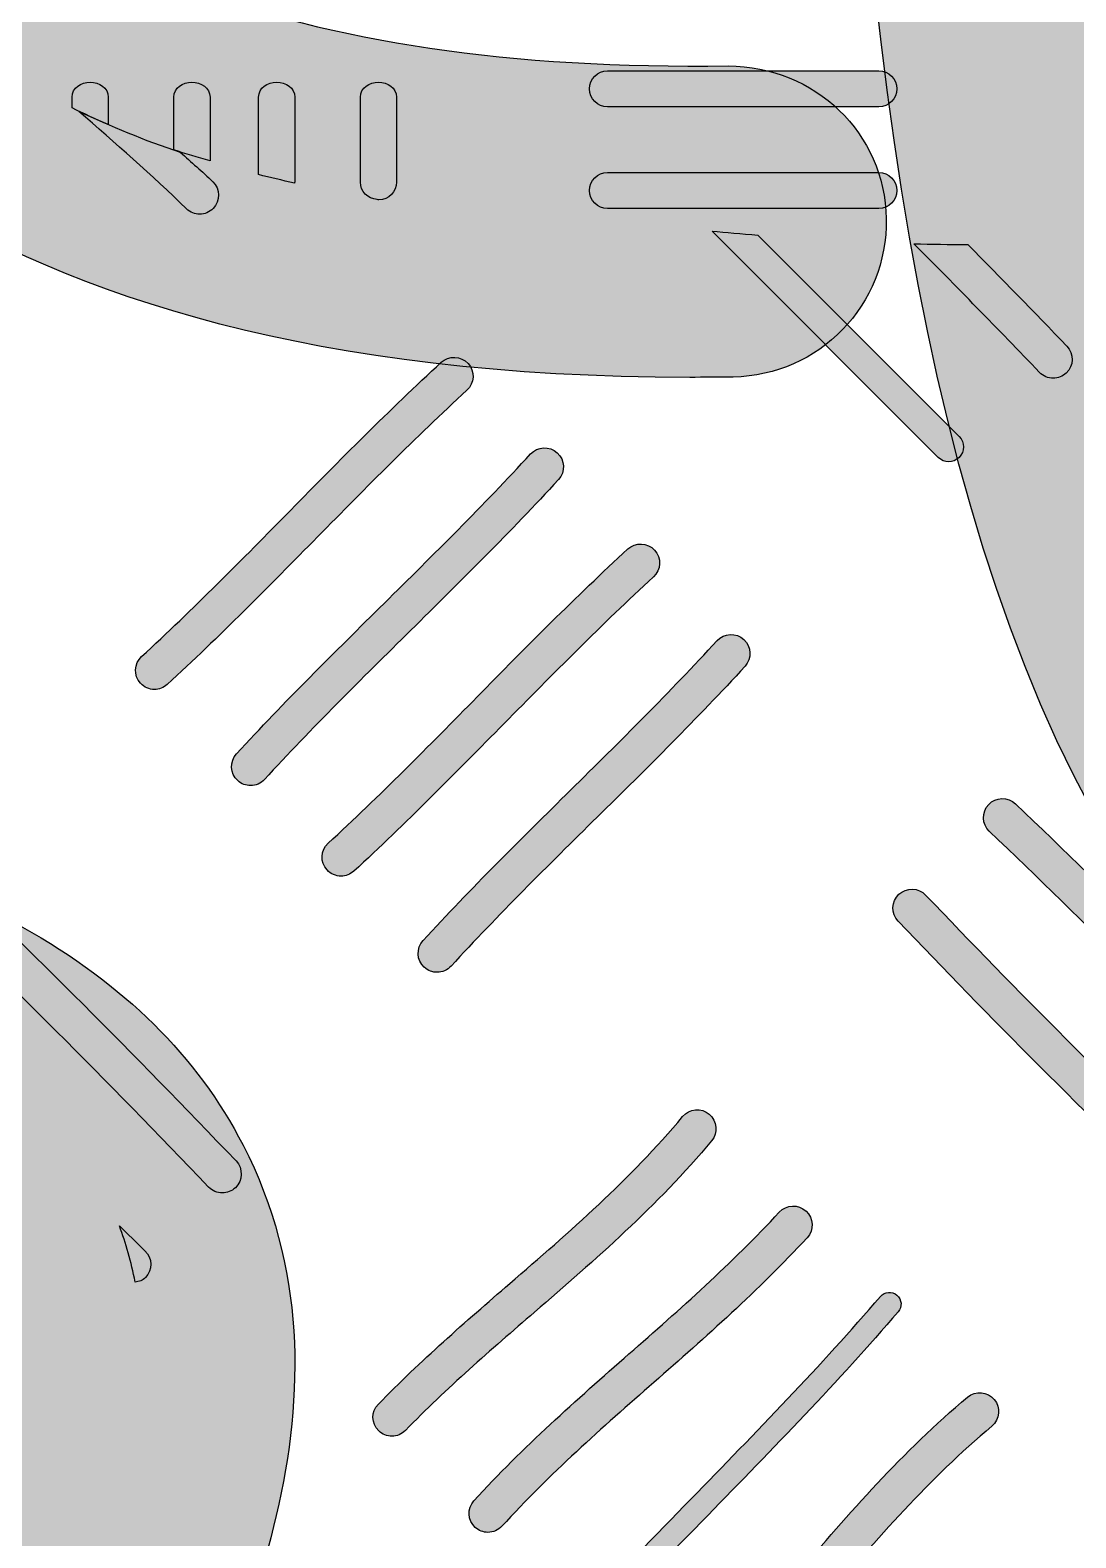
# Model space of a CAD drawing. Extents: x 4 to 307, y 9 to 217.
# Drawn here: x 270.76 to 275.96, y 175.63 to 183.12 of the extents above; entities that cross this region are included whole.
import ezdxf

# ---------------------------------------------------------------- set-up
doc = ezdxf.new("R2010")
doc.units = 0
doc.header["$MEASUREMENT"] = 0
doc.layers.add('EBENE_1', color=7, linetype='CONTINUOUS')

# ---------------------------------------------------------------- blocks, each defined once
blk = doc.blocks.new('BLOCK_4')
at = {"layer": 'EBENE_1'}
h = blk.add_hatch(color=7, dxfattribs=at)
h.dxf.hatch_style = 2
edge = h.paths.add_edge_path()
edge.add_spline(control_points=[(271.5088, 182.5127), (271.3269, 182.5731), (271.1616, 182.6424), (271.0045, 182.7158), (271.185, 182.5581), (271.3659, 182.4005), (271.5395, 182.2315), (271.5578, 182.2138), (271.5812, 182.205), (271.605, 182.205), (271.6294, 182.205), (271.6539, 182.2145), (271.6725, 182.2334), (271.7087, 182.2706), (271.7076, 182.3301), (271.6704, 182.3662), (271.6181, 182.4172), (271.5622, 182.4632), (271.5088, 182.5127)], knot_values=[0, 0, 0, 0, 1, 1, 1, 2, 2, 2, 3, 3, 3, 4, 4, 4, 5, 5, 5, 6, 6, 6, 6], degree=3, periodic=1)
h = blk.add_hatch(color=7, dxfattribs=at)
h.dxf.hatch_style = 2
edge = h.paths.add_edge_path()
edge.add_spline(control_points=[(274.3793, 182.1005), (274.2963, 182.1074), (274.2205, 182.1142), (274.1512, 182.121), (274.1512, 182.121), (275.2754, 180.996), (275.2754, 180.996), (275.2898, 180.9817), (275.3084, 180.9744), (275.3274, 180.9744), (275.346, 180.9744), (275.3649, 180.9817), (275.3791, 180.996), (275.408, 181.0246), (275.408, 181.0711), (275.3794, 181.0997), (275.3794, 181.0997), (274.3793, 182.1005), (274.3793, 182.1005)], knot_values=[0, 0, 0, 0, 1, 1, 1, 2, 2, 2, 3, 3, 3, 4, 4, 4, 5, 5, 5, 6, 6, 6, 6], degree=3, periodic=1)
h = blk.add_hatch(color=7, dxfattribs=at)
h.dxf.hatch_style = 2
edge = h.paths.add_edge_path()
edge.add_spline(control_points=[(275.8469, 181.3894), (275.8703, 181.3894), (275.8938, 181.398), (275.912, 181.4154), (275.9496, 181.4514), (275.951, 181.511), (275.9151, 181.5487), (275.7525, 181.7191), (275.5872, 181.8857), (275.4225, 182.0533), (275.3305, 182.0541), (275.2413, 182.0557), (275.1541, 182.0581), (275.3636, 181.8469), (275.5727, 181.6345), (275.7787, 181.4185), (275.7973, 181.3992), (275.8221, 181.3894), (275.8469, 181.3894)], knot_values=[0, 0, 0, 0, 1, 1, 1, 2, 2, 2, 3, 3, 3, 4, 4, 4, 5, 5, 5, 6, 6, 6, 6], degree=3, periodic=1)
h = blk.add_hatch(color=7, dxfattribs=at)
h.dxf.hatch_style = 2
edge = h.paths.add_edge_path()
edge.add_spline(control_points=[(271.3111, 179.8734), (271.3297, 179.8531), (271.3548, 179.8429), (271.3803, 179.8429), (271.4031, 179.8429), (271.4262, 179.8512), (271.4441, 179.8677), (271.7014, 180.1042), (271.9505, 180.3571), (272.1913, 180.6017), (272.4311, 180.8449), (272.6788, 181.0964), (272.933, 181.3298), (272.9713, 181.3651), (272.974, 181.4247), (272.9386, 181.4629), (272.9034, 181.5014), (272.8435, 181.5036), (272.8056, 181.4686), (272.5479, 181.232), (272.2985, 180.9787), (272.0573, 180.7338), (271.8179, 180.4909), (271.5705, 180.2398), (271.3166, 180.0065), (271.2784, 179.9712), (271.2756, 179.9116), (271.3111, 179.8734)], knot_values=[0, 0, 0, 0, 1, 1, 1, 2, 2, 2, 3, 3, 3, 4, 4, 4, 5, 5, 5, 6, 6, 6, 7, 7, 7, 8, 8, 8, 9, 9, 9, 9], degree=3, periodic=1)
h = blk.add_hatch(color=7, dxfattribs=at)
h.dxf.hatch_style = 2
edge = h.paths.add_edge_path()
edge.add_spline(control_points=[(272.5217, 180.2708), (272.2774, 180.0296), (272.0246, 179.7804), (271.7886, 179.5228), (271.7531, 179.4844), (271.7559, 179.4248), (271.7941, 179.3897), (271.8124, 179.3731), (271.8351, 179.3649), (271.8578, 179.3649), (271.8833, 179.3649), (271.9088, 179.3752), (271.9271, 179.3954), (272.1603, 179.6494), (272.4115, 179.8971), (272.654, 180.1368), (272.8986, 180.3783), (273.1515, 180.6279), (273.3881, 180.8855), (273.4233, 180.924), (273.4205, 180.9836), (273.3823, 181.0187), (273.3434, 181.0538), (273.2841, 181.0509), (273.249, 181.013), (273.0157, 180.7588), (272.7646, 180.5107), (272.5217, 180.2708)], knot_values=[0, 0, 0, 0, 1, 1, 1, 2, 2, 2, 3, 3, 3, 4, 4, 4, 5, 5, 5, 6, 6, 6, 7, 7, 7, 8, 8, 8, 9, 9, 9, 9], degree=3, periodic=1)
h = blk.add_hatch(color=7, dxfattribs=at)
h.dxf.hatch_style = 2
edge = h.paths.add_edge_path()
edge.add_spline(control_points=[(273.7327, 180.5409), (273.475, 180.3042), (273.2255, 180.051), (272.9844, 179.806), (272.7449, 179.5631), (272.4976, 179.312), (272.2437, 179.0788), (272.2054, 179.0435), (272.2027, 178.9839), (272.2382, 178.9456), (272.2568, 178.9253), (272.2819, 178.9151), (272.3074, 178.9151), (272.3302, 178.9151), (272.3532, 178.9234), (272.3712, 178.9399), (272.6285, 179.1764), (272.8776, 179.4293), (273.1184, 179.6739), (273.3582, 179.9171), (273.6059, 180.1686), (273.8601, 180.402), (273.8984, 180.4373), (273.9011, 180.4969), (273.8656, 180.5352), (273.8305, 180.5738), (273.7706, 180.5758), (273.7327, 180.5409)], knot_values=[0, 0, 0, 0, 1, 1, 1, 2, 2, 2, 3, 3, 3, 4, 4, 4, 5, 5, 5, 6, 6, 6, 7, 7, 7, 8, 8, 8, 9, 9, 9, 9], degree=3, periodic=1)
h = blk.add_hatch(color=7, dxfattribs=at)
h.dxf.hatch_style = 2
edge = h.paths.add_edge_path()
edge.add_spline(control_points=[(273.4481, 179.3423), (273.2038, 179.1013), (272.9517, 178.8523), (272.7157, 178.5951), (272.6802, 178.5567), (272.6829, 178.4971), (272.7212, 178.4619), (272.7394, 178.4454), (272.7622, 178.4371), (272.7849, 178.4371), (272.8104, 178.4371), (272.8359, 178.4475), (272.8542, 178.4676), (273.0874, 178.7215), (273.3378, 178.9689), (273.5804, 179.2083), (273.8253, 179.45), (274.0785, 179.6999), (274.3152, 179.9578), (274.3504, 179.9962), (274.3476, 180.0558), (274.3094, 180.0909), (274.2704, 180.1261), (274.2115, 180.1235), (274.176, 180.0853), (273.9428, 179.8307), (273.6913, 179.5824), (273.4481, 179.3423)], knot_values=[0, 0, 0, 0, 1, 1, 1, 2, 2, 2, 3, 3, 3, 4, 4, 4, 5, 5, 5, 6, 6, 6, 7, 7, 7, 8, 8, 8, 9, 9, 9, 9], degree=3, periodic=1)
h = blk.add_hatch(color=7, dxfattribs=at)
h.dxf.hatch_style = 2
edge = h.paths.add_edge_path()
edge.add_spline(control_points=[(275.6595, 179.2743), (275.6216, 179.3103), (275.562, 179.3091), (275.5262, 179.271), (275.4903, 179.2333), (275.4917, 179.1737), (275.5293, 179.1378), (276.0075, 178.6828), (276.488, 178.2013), (276.9586, 177.7073), (276.9772, 177.6878), (277.0021, 177.678), (277.0269, 177.678), (277.0503, 177.678), (277.0737, 177.6866), (277.092, 177.704), (277.1295, 177.7398), (277.1309, 177.7994), (277.0951, 177.8372), (276.6224, 178.3336), (276.1394, 178.8171), (275.6595, 179.2743)], knot_values=[0, 0, 0, 0, 1, 1, 1, 2, 2, 2, 3, 3, 3, 4, 4, 4, 5, 5, 5, 6, 6, 6, 7, 7, 7, 7], degree=3, periodic=1)
h = blk.add_hatch(color=7, dxfattribs=at)
h.dxf.hatch_style = 2
edge = h.paths.add_edge_path()
edge.add_spline(control_points=[(270.1322, 179.0181), (270.0964, 178.9804), (270.0977, 178.9208), (270.1353, 178.8848), (270.6372, 178.4058), (271.1464, 177.8961), (271.6491, 177.3697), (271.6677, 177.3504), (271.6925, 177.3405), (271.7173, 177.3405), (271.7407, 177.3405), (271.7641, 177.3492), (271.7824, 177.3666), (271.8199, 177.4026), (271.8213, 177.4622), (271.7855, 177.4999), (271.2808, 178.0284), (270.7695, 178.5401), (270.2655, 179.0212), (270.228, 179.0571), (270.1684, 179.0559), (270.1322, 179.0181)], knot_values=[0, 0, 0, 0, 1, 1, 1, 2, 2, 2, 3, 3, 3, 4, 4, 4, 5, 5, 5, 6, 6, 6, 7, 7, 7, 7], degree=3, periodic=1)
h = blk.add_hatch(color=7, dxfattribs=at)
h.dxf.hatch_style = 2
edge = h.paths.add_edge_path()
edge.add_spline(control_points=[(275.08, 178.8247), (275.0421, 178.7889), (275.0408, 178.7291), (275.0766, 178.6914), (275.53, 178.2142), (276.013, 177.7305), (276.5125, 177.2541), (276.5308, 177.2367), (276.5542, 177.2281), (276.5776, 177.2281), (276.6024, 177.2281), (276.6272, 177.2379), (276.6458, 177.2572), (276.6817, 177.2949), (276.6803, 177.3545), (276.6427, 177.3905), (276.1453, 177.8649), (275.6643, 178.3462), (275.213, 178.8212), (275.1775, 178.859), (275.1176, 178.8598), (275.08, 178.8247)], knot_values=[0, 0, 0, 0, 1, 1, 1, 2, 2, 2, 3, 3, 3, 4, 4, 4, 5, 5, 5, 6, 6, 6, 7, 7, 7, 7], degree=3, periodic=1)
h = blk.add_hatch(color=7, dxfattribs=at)
h.dxf.hatch_style = 2
edge = h.paths.add_edge_path()
edge.add_spline(control_points=[(274.0052, 177.72), (273.7447, 177.4084), (273.4402, 177.1449), (273.1456, 176.8901), (272.9279, 176.7016), (272.7026, 176.5067), (272.4931, 176.2912), (272.4566, 176.2541), (272.4576, 176.1945), (272.4948, 176.1584), (272.5131, 176.1406), (272.5365, 176.1318), (272.5603, 176.1318), (272.5847, 176.1318), (272.6092, 176.1413), (272.6275, 176.1603), (272.8318, 176.3699), (273.054, 176.5621), (273.2686, 176.748), (273.5687, 177.0077), (273.8794, 177.2763), (274.1492, 177.5994), (274.1826, 177.6392), (274.1771, 177.6985), (274.1375, 177.7319), (274.0978, 177.7648), (274.0386, 177.7602), (274.0052, 177.72)], knot_values=[0, 0, 0, 0, 1, 1, 1, 2, 2, 2, 3, 3, 3, 4, 4, 4, 5, 5, 5, 6, 6, 6, 7, 7, 7, 8, 8, 8, 9, 9, 9, 9], degree=3, periodic=1)
h = blk.add_hatch(color=7, dxfattribs=at)
h.dxf.hatch_style = 2
edge = h.paths.add_edge_path()
edge.add_spline(control_points=[(273.8625, 176.3993), (274.1178, 176.6236), (274.3817, 176.8555), (274.6239, 177.118), (274.659, 177.1562), (274.6566, 177.2157), (274.6184, 177.2508), (274.5801, 177.2859), (274.5209, 177.2837), (274.4854, 177.2455), (274.2505, 176.99), (273.99, 176.7616), (273.7385, 176.5406), (273.4791, 176.3129), (273.2111, 176.0774), (272.9682, 175.8113), (272.9334, 175.7728), (272.9361, 175.7134), (272.9744, 175.6785), (272.9926, 175.6621), (273.015, 175.654), (273.0378, 175.654), (273.0633, 175.654), (273.0888, 175.6642), (273.1074, 175.6845), (273.343, 175.943), (273.6069, 176.1751), (273.8625, 176.3993)], knot_values=[0, 0, 0, 0, 1, 1, 1, 2, 2, 2, 3, 3, 3, 4, 4, 4, 5, 5, 5, 6, 6, 6, 7, 7, 7, 8, 8, 8, 9, 9, 9, 9], degree=3, periodic=1)
h = blk.add_hatch(color=7, dxfattribs=at)
h.dxf.hatch_style = 2
edge = h.paths.add_edge_path()
edge.add_spline(control_points=[(271.2842, 176.8978), (271.3028, 176.9013), (271.3221, 176.9053), (271.3362, 176.9199), (271.3721, 176.9574), (271.3707, 177.0172), (271.3331, 177.053), (271.2901, 177.0942), (271.2487, 177.1362), (271.2057, 177.1776), (271.2381, 177.0904), (271.2649, 176.9976), (271.2842, 176.8978)], knot_values=[0, 0, 0, 0, 1, 1, 1, 2, 2, 2, 3, 3, 3, 4, 4, 4, 4], degree=3, periodic=1)
h = blk.add_hatch(color=7, dxfattribs=at)
h.dxf.hatch_style = 2
edge = h.paths.add_edge_path()
edge.add_spline(control_points=[(273.5576, 175.1694), (273.5731, 175.1694), (273.5886, 175.1755), (273.6, 175.1877), (273.774, 175.3729), (273.9525, 175.5558), (274.1302, 175.7382), (274.4499, 176.0662), (274.7807, 176.4054), (275.0766, 176.7502), (275.0976, 176.7745), (275.0948, 176.8114), (275.0704, 176.8324), (275.0459, 176.8536), (275.0087, 176.8505), (274.9884, 176.826), (274.6945, 176.4841), (274.3652, 176.1463), (274.0468, 175.8197), (273.8684, 175.6366), (273.6896, 175.4533), (273.5153, 175.2676), (273.4932, 175.2442), (273.4943, 175.2072), (273.5177, 175.1851), (273.529, 175.1746), (273.5432, 175.1694), (273.5576, 175.1694)], knot_values=[0, 0, 0, 0, 1, 1, 1, 2, 2, 2, 3, 3, 3, 4, 4, 4, 5, 5, 5, 6, 6, 6, 7, 7, 7, 8, 8, 8, 9, 9, 9, 9], degree=3, periodic=1)
h = blk.add_hatch(color=7, dxfattribs=at)
h.dxf.hatch_style = 2
edge = h.paths.add_edge_path()
edge.add_spline(control_points=[(275.4214, 176.326), (275.0986, 176.0557), (274.8303, 175.7449), (274.5708, 175.4445), (274.3852, 175.2294), (274.1933, 175.007), (273.9838, 174.8029), (273.9466, 174.7665), (273.9459, 174.7071), (273.9821, 174.6699), (274.0003, 174.6511), (274.0248, 174.6415), (274.0493, 174.6415), (274.073, 174.6415), (274.0965, 174.6504), (274.1147, 174.6682), (274.33, 174.8782), (274.5247, 175.1036), (274.7131, 175.3217), (274.9677, 175.6164), (275.2309, 175.9213), (275.542, 176.182), (275.582, 176.2152), (275.5872, 176.2745), (275.5537, 176.3142), (275.5203, 176.354), (275.4611, 176.3595), (275.4214, 176.326)], knot_values=[0, 0, 0, 0, 1, 1, 1, 2, 2, 2, 3, 3, 3, 4, 4, 4, 5, 5, 5, 6, 6, 6, 7, 7, 7, 8, 8, 8, 9, 9, 9, 9], degree=3, periodic=1)
for points, knots in [([(271.5088, 182.5127), (271.3269, 182.5731), (271.1616, 182.6424), (271.0045, 182.7158), (271.185, 182.5581), (271.3659, 182.4005), (271.5395, 182.2315), (271.5578, 182.2138), (271.5812, 182.205), (271.605, 182.205), (271.6294, 182.205), (271.6539, 182.2145), (271.6725, 182.2334), (271.7087, 182.2706), (271.7076, 182.3301), (271.6704, 182.3662), (271.6181, 182.4172), (271.5622, 182.4632), (271.5088, 182.5127)], [0, 0, 0, 0, 1, 1, 1, 2, 2, 2, 3, 3, 3, 4, 4, 4, 5, 5, 5, 6, 6, 6, 6]), ([(274.3793, 182.1005), (274.2963, 182.1074), (274.2205, 182.1142), (274.1512, 182.121), (274.1512, 182.121), (275.2754, 180.996), (275.2754, 180.996), (275.2898, 180.9817), (275.3084, 180.9744), (275.3274, 180.9744), (275.346, 180.9744), (275.3649, 180.9817), (275.3791, 180.996), (275.408, 181.0246), (275.408, 181.0711), (275.3794, 181.0997), (275.3794, 181.0997), (274.3793, 182.1005), (274.3793, 182.1005)], [0, 0, 0, 0, 1, 1, 1, 2, 2, 2, 3, 3, 3, 4, 4, 4, 5, 5, 5, 6, 6, 6, 6]), ([(275.8469, 181.3894), (275.8703, 181.3894), (275.8938, 181.398), (275.912, 181.4154), (275.9496, 181.4514), (275.951, 181.511), (275.9151, 181.5487), (275.7525, 181.7191), (275.5872, 181.8857), (275.4225, 182.0533), (275.3305, 182.0541), (275.2413, 182.0557), (275.1541, 182.0581), (275.3636, 181.8469), (275.5727, 181.6345), (275.7787, 181.4185), (275.7973, 181.3992), (275.8221, 181.3894), (275.8469, 181.3894)], [0, 0, 0, 0, 1, 1, 1, 2, 2, 2, 3, 3, 3, 4, 4, 4, 5, 5, 5, 6, 6, 6, 6]), ([(271.3111, 179.8734), (271.3297, 179.8531), (271.3548, 179.8429), (271.3803, 179.8429), (271.4031, 179.8429), (271.4262, 179.8512), (271.4441, 179.8677), (271.7014, 180.1042), (271.9505, 180.3571), (272.1913, 180.6017), (272.4311, 180.8449), (272.6788, 181.0964), (272.933, 181.3298), (272.9713, 181.3651), (272.974, 181.4247), (272.9386, 181.4629), (272.9034, 181.5014), (272.8435, 181.5036), (272.8056, 181.4686), (272.5479, 181.232), (272.2985, 180.9787), (272.0573, 180.7338), (271.8179, 180.4909), (271.5705, 180.2398), (271.3166, 180.0065), (271.2784, 179.9712), (271.2756, 179.9116), (271.3111, 179.8734)], [0, 0, 0, 0, 1, 1, 1, 2, 2, 2, 3, 3, 3, 4, 4, 4, 5, 5, 5, 6, 6, 6, 7, 7, 7, 8, 8, 8, 9, 9, 9, 9]), ([(272.5217, 180.2708), (272.2774, 180.0296), (272.0246, 179.7804), (271.7886, 179.5228), (271.7531, 179.4844), (271.7559, 179.4248), (271.7941, 179.3897), (271.8124, 179.3731), (271.8351, 179.3649), (271.8578, 179.3649), (271.8833, 179.3649), (271.9088, 179.3752), (271.9271, 179.3954), (272.1603, 179.6494), (272.4115, 179.8971), (272.654, 180.1368), (272.8986, 180.3783), (273.1515, 180.6279), (273.3881, 180.8855), (273.4233, 180.924), (273.4205, 180.9836), (273.3823, 181.0187), (273.3434, 181.0538), (273.2841, 181.0509), (273.249, 181.013), (273.0157, 180.7588), (272.7646, 180.5107), (272.5217, 180.2708)], [0, 0, 0, 0, 1, 1, 1, 2, 2, 2, 3, 3, 3, 4, 4, 4, 5, 5, 5, 6, 6, 6, 7, 7, 7, 8, 8, 8, 9, 9, 9, 9]), ([(273.7327, 180.5409), (273.475, 180.3042), (273.2255, 180.051), (272.9844, 179.806), (272.7449, 179.5631), (272.4976, 179.312), (272.2437, 179.0788), (272.2054, 179.0435), (272.2027, 178.9839), (272.2382, 178.9456), (272.2568, 178.9253), (272.2819, 178.9151), (272.3074, 178.9151), (272.3302, 178.9151), (272.3532, 178.9234), (272.3712, 178.9399), (272.6285, 179.1764), (272.8776, 179.4293), (273.1184, 179.6739), (273.3582, 179.9171), (273.6059, 180.1686), (273.8601, 180.402), (273.8984, 180.4373), (273.9011, 180.4969), (273.8656, 180.5352), (273.8305, 180.5738), (273.7706, 180.5758), (273.7327, 180.5409)], [0, 0, 0, 0, 1, 1, 1, 2, 2, 2, 3, 3, 3, 4, 4, 4, 5, 5, 5, 6, 6, 6, 7, 7, 7, 8, 8, 8, 9, 9, 9, 9]), ([(273.4481, 179.3423), (273.2038, 179.1013), (272.9517, 178.8523), (272.7157, 178.5951), (272.6802, 178.5567), (272.6829, 178.4971), (272.7212, 178.4619), (272.7394, 178.4454), (272.7622, 178.4371), (272.7849, 178.4371), (272.8104, 178.4371), (272.8359, 178.4475), (272.8542, 178.4676), (273.0874, 178.7215), (273.3378, 178.9689), (273.5804, 179.2083), (273.8253, 179.45), (274.0785, 179.6999), (274.3152, 179.9578), (274.3504, 179.9962), (274.3476, 180.0558), (274.3094, 180.0909), (274.2704, 180.1261), (274.2115, 180.1235), (274.176, 180.0853), (273.9428, 179.8307), (273.6913, 179.5824), (273.4481, 179.3423)], [0, 0, 0, 0, 1, 1, 1, 2, 2, 2, 3, 3, 3, 4, 4, 4, 5, 5, 5, 6, 6, 6, 7, 7, 7, 8, 8, 8, 9, 9, 9, 9]), ([(275.6595, 179.2743), (275.6216, 179.3103), (275.562, 179.3091), (275.5262, 179.271), (275.4903, 179.2333), (275.4917, 179.1737), (275.5293, 179.1378), (276.0075, 178.6828), (276.488, 178.2013), (276.9586, 177.7073), (276.9772, 177.6878), (277.0021, 177.678), (277.0269, 177.678), (277.0503, 177.678), (277.0737, 177.6866), (277.092, 177.704), (277.1295, 177.7398), (277.1309, 177.7994), (277.0951, 177.8372), (276.6224, 178.3336), (276.1394, 178.8171), (275.6595, 179.2743)], [0, 0, 0, 0, 1, 1, 1, 2, 2, 2, 3, 3, 3, 4, 4, 4, 5, 5, 5, 6, 6, 6, 7, 7, 7, 7]), ([(270.1322, 179.0181), (270.0964, 178.9804), (270.0977, 178.9208), (270.1353, 178.8848), (270.6372, 178.4058), (271.1464, 177.8961), (271.6491, 177.3697), (271.6677, 177.3504), (271.6925, 177.3405), (271.7173, 177.3405), (271.7407, 177.3405), (271.7641, 177.3492), (271.7824, 177.3666), (271.8199, 177.4026), (271.8213, 177.4622), (271.7855, 177.4999), (271.2808, 178.0284), (270.7695, 178.5401), (270.2655, 179.0212), (270.228, 179.0571), (270.1684, 179.0559), (270.1322, 179.0181)], [0, 0, 0, 0, 1, 1, 1, 2, 2, 2, 3, 3, 3, 4, 4, 4, 5, 5, 5, 6, 6, 6, 7, 7, 7, 7]), ([(275.08, 178.8247), (275.0421, 178.7889), (275.0408, 178.7291), (275.0766, 178.6914), (275.53, 178.2142), (276.013, 177.7305), (276.5125, 177.2541), (276.5308, 177.2367), (276.5542, 177.2281), (276.5776, 177.2281), (276.6024, 177.2281), (276.6272, 177.2379), (276.6458, 177.2572), (276.6817, 177.2949), (276.6803, 177.3545), (276.6427, 177.3905), (276.1453, 177.8649), (275.6643, 178.3462), (275.213, 178.8212), (275.1775, 178.859), (275.1176, 178.8598), (275.08, 178.8247)], [0, 0, 0, 0, 1, 1, 1, 2, 2, 2, 3, 3, 3, 4, 4, 4, 5, 5, 5, 6, 6, 6, 7, 7, 7, 7]), ([(274.0052, 177.72), (273.7447, 177.4084), (273.4402, 177.1449), (273.1456, 176.8901), (272.9279, 176.7016), (272.7026, 176.5067), (272.4931, 176.2912), (272.4566, 176.2541), (272.4576, 176.1945), (272.4948, 176.1584), (272.5131, 176.1406), (272.5365, 176.1318), (272.5603, 176.1318), (272.5847, 176.1318), (272.6092, 176.1413), (272.6275, 176.1603), (272.8318, 176.3699), (273.054, 176.5621), (273.2686, 176.748), (273.5687, 177.0077), (273.8794, 177.2763), (274.1492, 177.5994), (274.1826, 177.6392), (274.1771, 177.6985), (274.1375, 177.7319), (274.0978, 177.7648), (274.0386, 177.7602), (274.0052, 177.72)], [0, 0, 0, 0, 1, 1, 1, 2, 2, 2, 3, 3, 3, 4, 4, 4, 5, 5, 5, 6, 6, 6, 7, 7, 7, 8, 8, 8, 9, 9, 9, 9]), ([(273.8625, 176.3993), (274.1178, 176.6236), (274.3817, 176.8555), (274.6239, 177.118), (274.659, 177.1562), (274.6566, 177.2157), (274.6184, 177.2508), (274.5801, 177.2859), (274.5209, 177.2837), (274.4854, 177.2455), (274.2505, 176.99), (273.99, 176.7616), (273.7385, 176.5406), (273.4791, 176.3129), (273.2111, 176.0774), (272.9682, 175.8113), (272.9334, 175.7728), (272.9361, 175.7134), (272.9744, 175.6785), (272.9926, 175.6621), (273.015, 175.654), (273.0378, 175.654), (273.0633, 175.654), (273.0888, 175.6642), (273.1074, 175.6845), (273.343, 175.943), (273.6069, 176.1751), (273.8625, 176.3993)], [0, 0, 0, 0, 1, 1, 1, 2, 2, 2, 3, 3, 3, 4, 4, 4, 5, 5, 5, 6, 6, 6, 7, 7, 7, 8, 8, 8, 9, 9, 9, 9]), ([(271.2842, 176.8978), (271.3028, 176.9013), (271.3221, 176.9053), (271.3362, 176.9199), (271.3721, 176.9574), (271.3707, 177.0172), (271.3331, 177.053), (271.2901, 177.0942), (271.2487, 177.1362), (271.2057, 177.1776), (271.2381, 177.0904), (271.2649, 176.9976), (271.2842, 176.8978)], [0, 0, 0, 0, 1, 1, 1, 2, 2, 2, 3, 3, 3, 4, 4, 4, 4]), ([(273.5576, 175.1694), (273.5731, 175.1694), (273.5886, 175.1755), (273.6, 175.1877), (273.774, 175.3729), (273.9525, 175.5558), (274.1302, 175.7382), (274.4499, 176.0662), (274.7807, 176.4054), (275.0766, 176.7502), (275.0976, 176.7745), (275.0948, 176.8114), (275.0704, 176.8324), (275.0459, 176.8536), (275.0087, 176.8505), (274.9884, 176.826), (274.6945, 176.4841), (274.3652, 176.1463), (274.0468, 175.8197), (273.8684, 175.6366), (273.6896, 175.4533), (273.5153, 175.2676), (273.4932, 175.2442), (273.4943, 175.2072), (273.5177, 175.1851), (273.529, 175.1746), (273.5432, 175.1694), (273.5576, 175.1694)], [0, 0, 0, 0, 1, 1, 1, 2, 2, 2, 3, 3, 3, 4, 4, 4, 5, 5, 5, 6, 6, 6, 7, 7, 7, 8, 8, 8, 9, 9, 9, 9]), ([(275.4214, 176.326), (275.0986, 176.0557), (274.8303, 175.7449), (274.5708, 175.4445), (274.3852, 175.2294), (274.1933, 175.007), (273.9838, 174.8029), (273.9466, 174.7665), (273.9459, 174.7071), (273.9821, 174.6699), (274.0003, 174.6511), (274.0248, 174.6415), (274.0493, 174.6415), (274.073, 174.6415), (274.0965, 174.6504), (274.1147, 174.6682), (274.33, 174.8782), (274.5247, 175.1036), (274.7131, 175.3217), (274.9677, 175.6164), (275.2309, 175.9213), (275.542, 176.182), (275.582, 176.2152), (275.5872, 176.2745), (275.5537, 176.3142), (275.5203, 176.354), (275.4611, 176.3595), (275.4214, 176.326)], [0, 0, 0, 0, 1, 1, 1, 2, 2, 2, 3, 3, 3, 4, 4, 4, 5, 5, 5, 6, 6, 6, 7, 7, 7, 8, 8, 8, 9, 9, 9, 9])]:
    blk.add_open_spline(points, degree=3, knots=knots, dxfattribs=at)
blk = doc.blocks.new('BLOCK_5')
at = {"layer": 'EBENE_1'}
h = blk.add_hatch(color=7, dxfattribs=at)
h.dxf.hatch_style = 2
edge = h.paths.add_edge_path()
edge.add_spline(control_points=[(274.9798, 182.9175), (274.9798, 182.9175), (273.6314, 182.9175), (273.6314, 182.9175), (273.5821, 182.9175), (273.5418, 182.8773), (273.5418, 182.8279), (273.5418, 182.7785), (273.5821, 182.7383), (273.6314, 182.7383), (273.6314, 182.7383), (274.9798, 182.7383), (274.9798, 182.7383), (275.029, 182.7383), (275.0694, 182.7785), (275.0694, 182.8279), (275.0694, 182.8773), (275.029, 182.9175), (274.9798, 182.9175)], knot_values=[0, 0, 0, 0, 1, 1, 1, 2, 2, 2, 3, 3, 3, 4, 4, 4, 5, 5, 5, 6, 6, 6, 6], degree=3, periodic=1)
h = blk.add_hatch(color=7, dxfattribs=at)
h.dxf.hatch_style = 2
edge = h.paths.add_edge_path()
edge.add_spline(control_points=[(270.9707, 182.7857), (270.9707, 182.7857), (270.9707, 182.733), (270.9707, 182.733), (271.0293, 182.7047), (271.0882, 182.6768), (271.1506, 182.6505), (271.1506, 182.6505), (271.1506, 182.7857), (271.1506, 182.7857), (271.1506, 182.8849), (270.9707, 182.8849), (270.9707, 182.7857)], knot_values=[0, 0, 0, 0, 1, 1, 1, 2, 2, 2, 3, 3, 3, 4, 4, 4, 4], degree=3, periodic=1)
h = blk.add_hatch(color=7, dxfattribs=at)
h.dxf.hatch_style = 2
edge = h.paths.add_edge_path()
edge.add_spline(control_points=[(271.4765, 182.7857), (271.4765, 182.7857), (271.4765, 182.5244), (271.4765, 182.5244), (271.5336, 182.5049), (271.5963, 182.4886), (271.6563, 182.4705), (271.6563, 182.4705), (271.6563, 182.7857), (271.6563, 182.7857), (271.6563, 182.8849), (271.4765, 182.8849), (271.4765, 182.7857)], knot_values=[0, 0, 0, 0, 1, 1, 1, 2, 2, 2, 3, 3, 3, 4, 4, 4, 4], degree=3, periodic=1)
h = blk.add_hatch(color=7, dxfattribs=at)
h.dxf.hatch_style = 2
edge = h.paths.add_edge_path()
edge.add_spline(control_points=[(271.8978, 182.7857), (271.8978, 182.7857), (271.8978, 182.4014), (271.8978, 182.4014), (271.9557, 182.3866), (272.0153, 182.373), (272.0756, 182.3595), (272.0756, 182.3614), (272.0776, 182.3626), (272.0776, 182.3645), (272.0776, 182.3645), (272.0776, 182.7857), (272.0776, 182.7857), (272.0776, 182.8849), (271.8978, 182.8849), (271.8978, 182.7857)], knot_values=[0, 0, 0, 0, 1, 1, 1, 2, 2, 2, 3, 3, 3, 4, 4, 4, 5, 5, 5, 5], degree=3, periodic=1)
h = blk.add_hatch(color=7, dxfattribs=at)
h.dxf.hatch_style = 2
edge = h.paths.add_edge_path()
edge.add_spline(control_points=[(272.4035, 182.7857), (272.4035, 182.7857), (272.4035, 182.3645), (272.4035, 182.3645), (272.4035, 182.3175), (272.4407, 182.2815), (272.4866, 182.2775), (272.49, 182.277), (272.4928, 182.2763), (272.4959, 182.2758), (272.5441, 182.2772), (272.5834, 182.3158), (272.5834, 182.3645), (272.5834, 182.3645), (272.5834, 182.7857), (272.5834, 182.7857), (272.5834, 182.8849), (272.4035, 182.8849), (272.4035, 182.7857)], knot_values=[0, 0, 0, 0, 1, 1, 1, 2, 2, 2, 3, 3, 3, 4, 4, 4, 5, 5, 5, 6, 6, 6, 6], degree=3, periodic=1)
h = blk.add_hatch(color=7, dxfattribs=at)
h.dxf.hatch_style = 2
edge = h.paths.add_edge_path()
edge.add_spline(control_points=[(274.9798, 182.4119), (274.9798, 182.4119), (273.6314, 182.4119), (273.6314, 182.4119), (273.5821, 182.4119), (273.5418, 182.3718), (273.5418, 182.3223), (273.5418, 182.2729), (273.5821, 182.2328), (273.6314, 182.2328), (273.6314, 182.2328), (274.9798, 182.2328), (274.9798, 182.2328), (275.029, 182.2328), (275.0694, 182.2729), (275.0694, 182.3223), (275.0694, 182.3718), (275.029, 182.4119), (274.9798, 182.4119)], knot_values=[0, 0, 0, 0, 1, 1, 1, 2, 2, 2, 3, 3, 3, 4, 4, 4, 5, 5, 5, 6, 6, 6, 6], degree=3, periodic=1)
for points, knots in [([(274.9798, 182.9175), (274.9798, 182.9175), (273.6314, 182.9175), (273.6314, 182.9175), (273.5821, 182.9175), (273.5418, 182.8773), (273.5418, 182.8279), (273.5418, 182.7785), (273.5821, 182.7383), (273.6314, 182.7383), (273.6314, 182.7383), (274.9798, 182.7383), (274.9798, 182.7383), (275.029, 182.7383), (275.0694, 182.7785), (275.0694, 182.8279), (275.0694, 182.8773), (275.029, 182.9175), (274.9798, 182.9175)], [0, 0, 0, 0, 1, 1, 1, 2, 2, 2, 3, 3, 3, 4, 4, 4, 5, 5, 5, 6, 6, 6, 6]), ([(270.9707, 182.7857), (270.9707, 182.7857), (270.9707, 182.733), (270.9707, 182.733), (271.0293, 182.7047), (271.0882, 182.6768), (271.1506, 182.6505), (271.1506, 182.6505), (271.1506, 182.7857), (271.1506, 182.7857), (271.1506, 182.8849), (270.9707, 182.8849), (270.9707, 182.7857)], [0, 0, 0, 0, 1, 1, 1, 2, 2, 2, 3, 3, 3, 4, 4, 4, 4]), ([(271.4765, 182.7857), (271.4765, 182.7857), (271.4765, 182.5244), (271.4765, 182.5244), (271.5336, 182.5049), (271.5963, 182.4886), (271.6563, 182.4705), (271.6563, 182.4705), (271.6563, 182.7857), (271.6563, 182.7857), (271.6563, 182.8849), (271.4765, 182.8849), (271.4765, 182.7857)], [0, 0, 0, 0, 1, 1, 1, 2, 2, 2, 3, 3, 3, 4, 4, 4, 4]), ([(271.8978, 182.7857), (271.8978, 182.7857), (271.8978, 182.4014), (271.8978, 182.4014), (271.9557, 182.3866), (272.0153, 182.373), (272.0756, 182.3595), (272.0756, 182.3614), (272.0776, 182.3626), (272.0776, 182.3645), (272.0776, 182.3645), (272.0776, 182.7857), (272.0776, 182.7857), (272.0776, 182.8849), (271.8978, 182.8849), (271.8978, 182.7857)], [0, 0, 0, 0, 1, 1, 1, 2, 2, 2, 3, 3, 3, 4, 4, 4, 5, 5, 5, 5]), ([(272.4035, 182.7857), (272.4035, 182.7857), (272.4035, 182.3645), (272.4035, 182.3645), (272.4035, 182.3175), (272.4407, 182.2815), (272.4866, 182.2775), (272.49, 182.277), (272.4928, 182.2763), (272.4959, 182.2758), (272.5441, 182.2772), (272.5834, 182.3158), (272.5834, 182.3645), (272.5834, 182.3645), (272.5834, 182.7857), (272.5834, 182.7857), (272.5834, 182.8849), (272.4035, 182.8849), (272.4035, 182.7857)], [0, 0, 0, 0, 1, 1, 1, 2, 2, 2, 3, 3, 3, 4, 4, 4, 5, 5, 5, 6, 6, 6, 6]), ([(274.9798, 182.4119), (274.9798, 182.4119), (273.6314, 182.4119), (273.6314, 182.4119), (273.5821, 182.4119), (273.5418, 182.3718), (273.5418, 182.3223), (273.5418, 182.2729), (273.5821, 182.2328), (273.6314, 182.2328), (273.6314, 182.2328), (274.9798, 182.2328), (274.9798, 182.2328), (275.029, 182.2328), (275.0694, 182.2729), (275.0694, 182.3223), (275.0694, 182.3718), (275.029, 182.4119), (274.9798, 182.4119)], [0, 0, 0, 0, 1, 1, 1, 2, 2, 2, 3, 3, 3, 4, 4, 4, 5, 5, 5, 6, 6, 6, 6])]:
    blk.add_open_spline(points, degree=3, knots=knots, dxfattribs=at)
blk = doc.blocks.new('BLOCK_7')
at = {"layer": 'EBENE_1'}
h = blk.add_hatch(color=7, dxfattribs=at)
h.dxf.hatch_style = 2
edge = h.paths.add_edge_path()
edge.add_spline(control_points=[(279.7867, 168.2935), (276.5786, 168.0886), (272.9647, 169.3805), (271.5605, 171.237), (270.9811, 172.0032), (270.8346, 172.8077), (271.1226, 173.6219), (271.1688, 173.7495), (271.2611, 173.939), (271.359, 174.1399), (271.7913, 175.0272), (272.4445, 176.3683), (271.8203, 177.5786), (271.3659, 178.4597), (270.3689, 179.0173), (268.7714, 179.2836), (265.5588, 179.816), (263.3288, 181.3088), (262.1437, 183.7205), (260.695, 186.669), (261.0326, 190.9439), (263.0036, 194.6112), (263.1879, 194.9543), (263.0594, 195.3822), (262.7163, 195.5667), (262.3718, 195.752), (261.9453, 195.6225), (261.7606, 195.2792), (259.5475, 191.1612), (259.2088, 186.4938), (260.8773, 183.0983), (262.255, 180.2945), (264.9049, 178.494), (268.5399, 177.8916), (269.6357, 177.7088), (270.3365, 177.3771), (270.5663, 176.9318), (270.866, 176.3502), (270.4178, 175.4299), (270.0905, 174.7578), (269.971, 174.5128), (269.8679, 174.3011), (269.7942, 174.0984), (269.3426, 172.8214), (269.5641, 171.5376), (270.435, 170.3859), (272.0063, 168.3082), (275.6302, 166.8607), (279.1029, 166.8607), (279.3619, 166.8607), (279.6203, 166.8688), (279.877, 166.8852), (280.2659, 166.9102), (280.5608, 167.2457), (280.536, 167.6345), (280.5109, 168.0234), (280.1702, 168.314), (279.7867, 168.2935)], knot_values=[0, 0, 0, 0, 1, 1, 1, 2, 2, 2, 3, 3, 3, 4, 4, 4, 5, 5, 5, 6, 6, 6, 7, 7, 7, 8, 8, 8, 9, 9, 9, 10, 10, 10, 11, 11, 11, 12, 12, 12, 13, 13, 13, 14, 14, 14, 15, 15, 15, 16, 16, 16, 17, 17, 17, 18, 18, 18, 19, 19, 19, 19], degree=3, periodic=1)
h = blk.add_hatch(color=7, dxfattribs=at)
h.dxf.hatch_style = 2
edge = h.paths.add_edge_path()
edge.add_spline(control_points=[(274.0403, 181.3939), (274.1113, 181.3939), (274.1836, 181.3944), (274.2567, 181.3956), (274.6835, 181.4027), (275.0242, 181.7544), (275.017, 182.1816), (275.0098, 182.6088), (274.6632, 182.9388), (274.2312, 182.9421), (272.0756, 182.9095), (270.6059, 183.4866), (270.1894, 184.5325), (269.8652, 185.3473), (270.2204, 186.254), (270.7389, 186.7286), (271.0221, 186.9878), (271.4727, 187.2388), (272.0163, 186.9648), (272.3271, 186.8084), (272.7029, 186.8781), (272.9372, 187.1355), (273.1708, 187.3928), (273.2042, 187.7744), (273.0185, 188.0684), (271.9774, 189.7165), (271.9233, 191.1194), (272.8659, 192.0182), (274.0269, 193.1256), (276.7202, 193.3799), (278.728, 191.9748), (279.0784, 191.7297), (279.56, 191.8148), (279.805, 192.1648), (280.0499, 192.5148), (279.9648, 192.997), (279.6148, 193.2419), (277.1643, 194.9572), (273.6579, 194.9104), (271.7982, 193.1375), (271.1864, 192.5539), (270.0436, 191.0493), (271.0221, 188.576), (270.5515, 188.4754), (270.0974, 188.2381), (269.6947, 187.8694), (268.6167, 186.8826), (268.2291, 185.2753), (268.7524, 183.9606), (269.1372, 182.9939), (270.3344, 181.3939), (274.0403, 181.3939)], knot_values=[0, 0, 0, 0, 1, 1, 1, 2, 2, 2, 3, 3, 3, 4, 4, 4, 5, 5, 5, 6, 6, 6, 7, 7, 7, 8, 8, 8, 9, 9, 9, 10, 10, 10, 11, 11, 11, 12, 12, 12, 13, 13, 13, 14, 14, 14, 15, 15, 15, 16, 16, 16, 17, 17, 17, 17], degree=3, periodic=1)
h = blk.add_hatch(color=7, dxfattribs=at)
h.dxf.hatch_style = 2
edge = h.paths.add_edge_path()
edge.add_spline(control_points=[(280.2839, 178.4599), (277.2277, 178.7112), (276.4815, 180.7801), (276.4815, 189.0015), (276.4815, 189.4797), (276.0939, 189.8674), (275.6157, 189.8674), (275.1376, 189.8674), (274.75, 189.4797), (274.75, 189.0015), (274.75, 181.8591), (275.1252, 177.1468), (280.1419, 176.7339), (280.166, 176.732), (280.1901, 176.7309), (280.2139, 176.7309), (280.6597, 176.7309), (281.0387, 177.0734), (281.0759, 177.5259), (281.1152, 178.0025), (280.7603, 178.4206), (280.2839, 178.4599)], knot_values=[0, 0, 0, 0, 1, 1, 1, 2, 2, 2, 3, 3, 3, 4, 4, 4, 5, 5, 5, 6, 6, 6, 7, 7, 7, 7], degree=3, periodic=1)
for points, knots in [([(279.7867, 168.2935), (276.5786, 168.0886), (272.9647, 169.3805), (271.5605, 171.237), (270.9811, 172.0032), (270.8346, 172.8077), (271.1226, 173.6219), (271.1688, 173.7495), (271.2611, 173.939), (271.359, 174.1399), (271.7913, 175.0272), (272.4445, 176.3683), (271.8203, 177.5786), (271.3659, 178.4597), (270.3689, 179.0173), (268.7714, 179.2836), (265.5588, 179.816), (263.3288, 181.3088), (262.1437, 183.7205), (260.695, 186.669), (261.0326, 190.9439), (263.0036, 194.6112), (263.1879, 194.9543), (263.0594, 195.3822), (262.7163, 195.5667), (262.3718, 195.752), (261.9453, 195.6225), (261.7606, 195.2792), (259.5475, 191.1612), (259.2088, 186.4938), (260.8773, 183.0983), (262.255, 180.2945), (264.9049, 178.494), (268.5399, 177.8916), (269.6357, 177.7088), (270.3365, 177.3771), (270.5663, 176.9318), (270.866, 176.3502), (270.4178, 175.4299), (270.0905, 174.7578), (269.971, 174.5128), (269.8679, 174.3011), (269.7942, 174.0984), (269.3426, 172.8214), (269.5641, 171.5376), (270.435, 170.3859), (272.0063, 168.3082), (275.6302, 166.8607), (279.1029, 166.8607), (279.3619, 166.8607), (279.6203, 166.8688), (279.877, 166.8852), (280.2659, 166.9102), (280.5608, 167.2457), (280.536, 167.6345), (280.5109, 168.0234), (280.1702, 168.314), (279.7867, 168.2935)], [0, 0, 0, 0, 1, 1, 1, 2, 2, 2, 3, 3, 3, 4, 4, 4, 5, 5, 5, 6, 6, 6, 7, 7, 7, 8, 8, 8, 9, 9, 9, 10, 10, 10, 11, 11, 11, 12, 12, 12, 13, 13, 13, 14, 14, 14, 15, 15, 15, 16, 16, 16, 17, 17, 17, 18, 18, 18, 19, 19, 19, 19]), ([(274.0403, 181.3939), (274.1113, 181.3939), (274.1836, 181.3944), (274.2567, 181.3956), (274.6835, 181.4027), (275.0242, 181.7544), (275.017, 182.1816), (275.0098, 182.6088), (274.6632, 182.9388), (274.2312, 182.9421), (272.0756, 182.9095), (270.6059, 183.4866), (270.1894, 184.5325), (269.8652, 185.3473), (270.2204, 186.254), (270.7389, 186.7286), (271.0221, 186.9878), (271.4727, 187.2388), (272.0163, 186.9648), (272.3271, 186.8084), (272.7029, 186.8781), (272.9372, 187.1355), (273.1708, 187.3928), (273.2042, 187.7744), (273.0185, 188.0684), (271.9774, 189.7165), (271.9233, 191.1194), (272.8659, 192.0182), (274.0269, 193.1256), (276.7202, 193.3799), (278.728, 191.9748), (279.0784, 191.7297), (279.56, 191.8148), (279.805, 192.1648), (280.0499, 192.5148), (279.9648, 192.997), (279.6148, 193.2419), (277.1643, 194.9572), (273.6579, 194.9104), (271.7982, 193.1375), (271.1864, 192.5539), (270.0436, 191.0493), (271.0221, 188.576), (270.5515, 188.4754), (270.0974, 188.2381), (269.6947, 187.8694), (268.6167, 186.8826), (268.2291, 185.2753), (268.7524, 183.9606), (269.1372, 182.9939), (270.3344, 181.3939), (274.0403, 181.3939)], [0, 0, 0, 0, 1, 1, 1, 2, 2, 2, 3, 3, 3, 4, 4, 4, 5, 5, 5, 6, 6, 6, 7, 7, 7, 8, 8, 8, 9, 9, 9, 10, 10, 10, 11, 11, 11, 12, 12, 12, 13, 13, 13, 14, 14, 14, 15, 15, 15, 16, 16, 16, 17, 17, 17, 17]), ([(280.2839, 178.4599), (277.2277, 178.7112), (276.4815, 180.7801), (276.4815, 189.0015), (276.4815, 189.4797), (276.0939, 189.8674), (275.6157, 189.8674), (275.1376, 189.8674), (274.75, 189.4797), (274.75, 189.0015), (274.75, 181.8591), (275.1252, 177.1468), (280.1419, 176.7339), (280.166, 176.732), (280.1901, 176.7309), (280.2139, 176.7309), (280.6597, 176.7309), (281.0387, 177.0734), (281.0759, 177.5259), (281.1152, 178.0025), (280.7603, 178.4206), (280.2839, 178.4599)], [0, 0, 0, 0, 1, 1, 1, 2, 2, 2, 3, 3, 3, 4, 4, 4, 5, 5, 5, 6, 6, 6, 7, 7, 7, 7])]:
    blk.add_open_spline(points, degree=3, knots=knots, dxfattribs=at)

msp = doc.modelspace()

# ---------------------------------------------------------------- linework, layer by layer
at = {"layer": 'EBENE_1'}
msp.add_open_spline([(202.108, 194.9198), (202.108, 194.9198), (216.1034, 194.9198), (216.1034, 194.9198), (216.1034, 194.9198), (216.1034, 198.8314), (216.1034, 198.8314), (216.1034, 198.8314), (226.0856, 198.8314), (226.0856, 198.8314), (226.0856, 198.8314), (226.0856, 194.9198), (226.0856, 194.9198), (226.0856, 194.9198), (256.1086, 194.9198), (256.1086, 194.9198), (256.1086, 194.9198), (256.1086, 198.8314), (256.1086, 198.8314), (256.1086, 198.8314), (266.0907, 198.8314), (266.0907, 198.8314), (266.0907, 198.8314), (266.0907, 194.9198), (266.0907, 194.9198), (266.0907, 194.9198), (280.0858, 194.9198), (280.0858, 194.9198), (280.0858, 194.9198), (280.1113, 141.8083), (280.1113, 141.8083), (280.1113, 141.8083), (276.3268, 141.8083), (276.3268, 141.8083), (276.3268, 141.8083), (276.3268, 134.0105), (276.3268, 134.0105), (276.3268, 134.0105), (280.1113, 134.0105), (280.1113, 134.0105), (280.1113, 134.0105), (280.1113, 114.935), (280.1113, 114.935), (280.1113, 114.935), (266.5224, 114.935), (266.5224, 114.935), (266.5224, 114.935), (266.5224, 111.0234), (266.5224, 111.0234), (266.5224, 111.0234), (256.5147, 111.0234), (256.5147, 111.0234), (256.5147, 111.0234), (256.5147, 114.935), (256.5147, 114.935), (256.5147, 114.935), (226.5172, 114.935), (226.5172, 114.935), (226.5172, 114.935), (226.5172, 111.0234), (226.5172, 111.0234), (226.5172, 111.0234), (216.5099, 111.0234), (216.5099, 111.0234), (216.5099, 111.0234), (216.5099, 114.935), (216.5099, 114.935), (216.5099, 114.935), (202.0571, 114.935), (202.0571, 114.935), (202.0571, 129.4385), (202.108, 144.0182), (202.108, 160.5534), (202.108, 160.5534), (205.918, 160.5534), (205.918, 160.5534), (205.918, 160.5534), (205.918, 168.3767), (205.918, 168.3767), (205.918, 168.3767), (202.108, 168.3767), (202.108, 168.3767), (202.108, 168.3767), (202.108, 194.9198), (202.108, 194.9198)], degree=3, knots=[0, 0, 0, 0, 1, 1, 1, 2, 2, 2, 3, 3, 3, 4, 4, 4, 5, 5, 5, 6, 6, 6, 7, 7, 7, 8, 8, 8, 9, 9, 9, 10, 10, 10, 11, 11, 11, 12, 12, 12, 13, 13, 13, 14, 14, 14, 15, 15, 15, 16, 16, 16, 17, 17, 17, 18, 18, 18, 19, 19, 19, 20, 20, 20, 21, 21, 21, 22, 22, 22, 23, 23, 23, 24, 24, 24, 25, 25, 25, 26, 26, 26, 27, 27, 27, 28, 28, 28, 28], dxfattribs=at)

# ---------------------------------------------------------------- block references
for name in ['BLOCK_7', 'BLOCK_4', 'BLOCK_5']:
    msp.add_blockref(name, (0, 0), dxfattribs=at)

doc.saveas('drawing.dxf')
